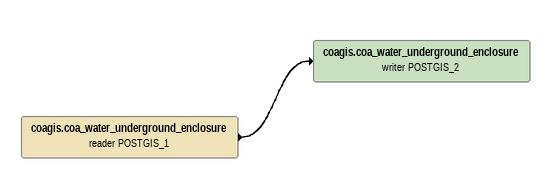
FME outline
coagis.coa_water_underground_enclosure (reader POSTGIS_1)
    -> coagis.coa_water_underground_enclosure (writer POSTGIS_2)
coagis.coa_water_underground_enclosure (writer POSTGIS_2)
